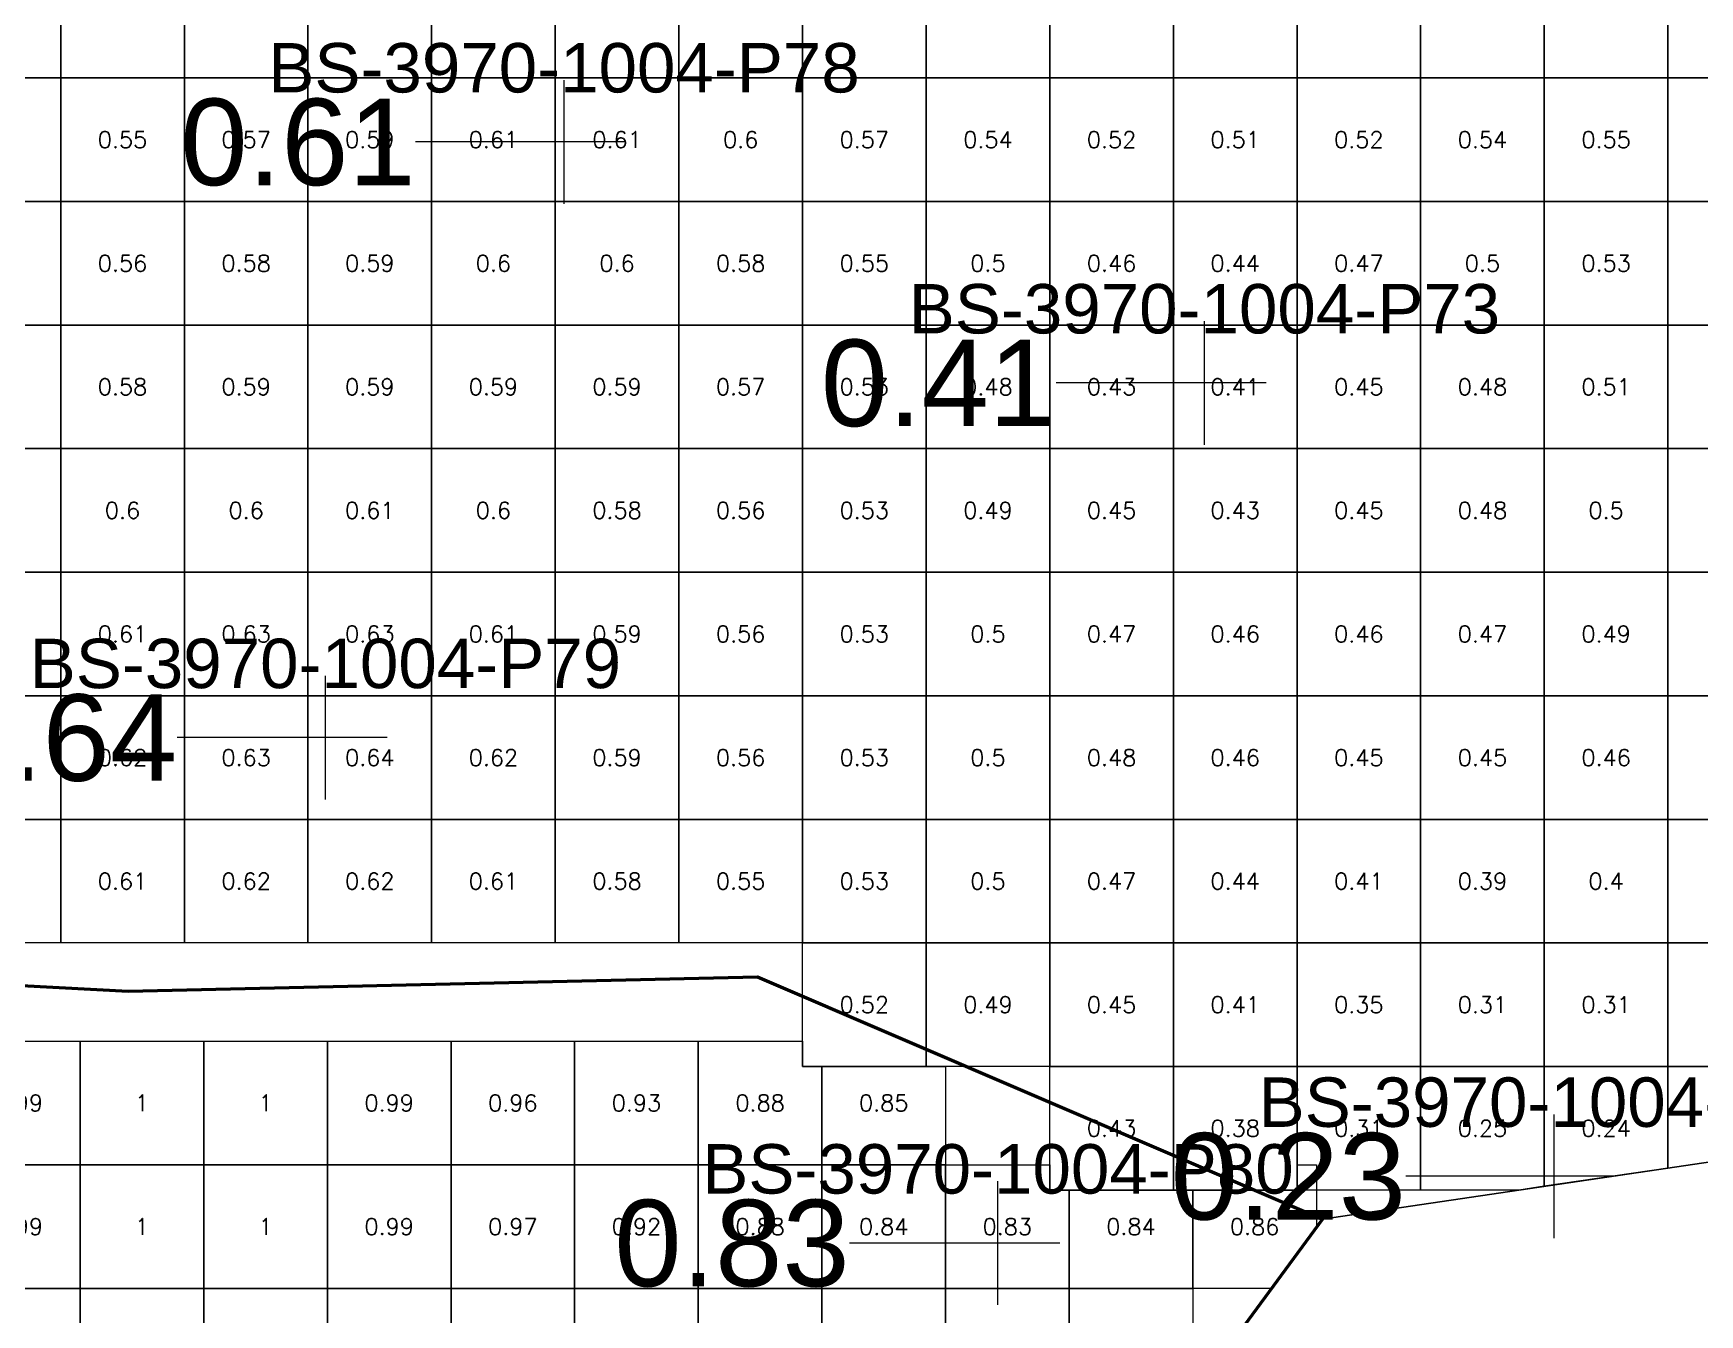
# Model space of a CAD drawing. Header units: inches. Extents: x 469759 to 470079, y 4349683 to 4349873.
# Drawn here: x 469855.99 to 469869.47, y 4349768.48 to 4349778.85 of the extents above; entities that cross this region are included whole.
import ezdxf
from ezdxf.enums import TextEntityAlignment as Align

# ---------------------------------------------------------------- set-up
doc = ezdxf.new("R2010")
doc.units = ezdxf.units.IN
doc.header["$MEASUREMENT"] = 0
doc.layers.add('123', color=7, linetype='Continuous')
for name, color, linetype, lineweight in [('点', 7, 'Continuous', 0), ('爆区方格网', 7, 'Continuous', 0), ('线条', 7, 'Continuous', 0), ('钻孔', 7, 'Continuous', 0)]:
    doc.layers.add(name, color=color, linetype=linetype, lineweight=lineweight)
doc.styles.add('3dmine_textStyle_1', font='txt.shx', dxfattribs={"height": 1, "bigfont": 'gbcbig.shx'})
doc.styles.add('3dmine_textStyle_2', font='arial.ttf', dxfattribs={"height": 1})

msp = doc.modelspace()

# ---------------------------------------------------------------- hatches: boundary and pattern name
at = {"layer": '钻孔', "linetype": 'Continuous', "lineweight": 0, "true_color": 0x00ffff, "extrusion": (0, 1, 0)}
for points in [[(-469861.28, 3959.52), (-469860.28, 3959.52), (-469860.28, 3972.52), (-469861.28, 3972.52)], [(-469859.35, 3960.39), (-469858.35, 3960.39), (-469858.35, 3972.39), (-469859.35, 3972.39)], [(-469864.79, 3959.94), (-469863.79, 3959.94), (-469863.79, 3972.94), (-469864.79, 3972.94)]]:
    msp.add_hatch(color=4, dxfattribs=at).paths.add_polyline_path(points, flags=0)
at = {"layer": '钻孔', "linetype": 'Continuous', "lineweight": 0, "true_color": 0x808080, "extrusion": (0, 1, 0)}
for points in [[(-469866.46, 3960.12), (-469865.46, 3960.12), (-469865.46, 3972.12), (-469866.46, 3972.12)], [(-469869.29, 3960.31), (-469868.29, 3960.31), (-469868.29, 3972.31), (-469869.29, 3972.31)]]:
    msp.add_hatch(color=8, dxfattribs=at).paths.add_polyline_path(points, flags=0)

# ---------------------------------------------------------------- linework, layer by layer
at = {"color": 4, "linetype": 'Continuous', "lineweight": 0, "elevation": 1987.297}
msp.add_lwpolyline([(469837.3, 4349777.874), (469842.878, 4349781.034), (469847.681, 4349783.943), (469855.547, 4349787.292), (469859.965, 4349786.419), (469865.187, 4349784.317), (469869.485, 4349784.222), (469872.956, 4349784.858), (469874.58, 4349781.706), (469870.408, 4349779.03), (469874.262, 4349774.922), (469876.69, 4349772.16), (469874.272, 4349770.414), (469866.414, 4349769.254), (469861.845, 4349771.213), (469856.754, 4349771.099), (469852.439, 4349771.326), (469850.168, 4349770.343), (469847.292, 4349769.245), (469845.59, 4349771.971), (469846.044, 4349775.075), (469840.744, 4349776.814), (469837.3, 4349777.874), (469837.3, 4349777.874)], dxfattribs=at)
at = {"color": 5, "linetype": 'Continuous', "lineweight": 50, "elevation": 1987.297}
msp.add_lwpolyline([(469817.208, 4349769.309), (469828.454, 4349775.127), (469837.3, 4349777.874), (469846.044, 4349775.075), (469845.59, 4349771.971), (469847.292, 4349769.245), (469850.168, 4349770.343), (469852.439, 4349771.326), (469856.754, 4349771.099), (469861.845, 4349771.213), (469866.414, 4349769.254), (469864.214, 4349766.26), (469858.315, 4349764.574), (469853.994, 4349765.649), (469852.242, 4349767.401), (469842.005, 4349764.839), (469836.359, 4349766.411), (469832.229, 4349766.357), (469826.099, 4349763.33), (469820.476, 4349762.487), (469821.961, 4349767.803), (469817.208, 4349769.309), (469817.208, 4349769.309)], dxfattribs=at)
at = {"layer": '123', "elevation": 1987.297}
msp.add_lwpolyline([(469851.682, 4349759.72), (469855.658, 4349756.452), (469860.241, 4349759.881), (469868.362, 4349765.532), (469871.556, 4349768.128), (469871.209, 4349769.962), (469869.209, 4349769.667), (469866.414, 4349769.254), (469864.214, 4349766.26), (469858.315, 4349764.574), (469853.994, 4349765.649), (469851.682, 4349759.72)], close=True, dxfattribs=at)
at = {"layer": '点', "color": 138, "linetype": 'Continuous', "lineweight": 0, "true_color": 0x004c4c}
for points, elevation in [([(469860.28, 4349777.47), (469860.28, 4349778.47)], 3972.52), ([(469860.78, 4349777.97), (469859.78, 4349777.97)], 3972.52), ([(469865.46, 4349775.52), (469865.46, 4349776.52)], 3972.12), ([(469865.96, 4349776.02), (469864.96, 4349776.02)], 3972.12), ([(469858.35, 4349772.65), (469858.35, 4349773.65)], 3972.39), ([(469858.85, 4349773.15), (469857.85, 4349773.15)], 3972.39), ([(469868.29, 4349769.1), (469868.29, 4349770.1)], 3972.31), ([(469863.79, 4349768.56), (469863.79, 4349769.56)], 3972.94), ([(469868.79, 4349769.6), (469867.79, 4349769.6)], 3972.31), ([(469864.29, 4349769.06), (469863.29, 4349769.06)], 3972.94)]:
    msp.add_lwpolyline(points, dxfattribs=dict(at, elevation=elevation))
at = {"layer": '爆区方格网', "color": 4, "linetype": 'Continuous', "lineweight": 0, "elevation": 3972.21}
for points in [[(469856.209, 4349778.488), (469855.209, 4349778.488), (469855.209, 4349779.488), (469856.209, 4349779.488), (469856.209, 4349778.488)], [(469857.209, 4349778.488), (469856.209, 4349778.488), (469856.209, 4349779.488), (469857.209, 4349779.488), (469857.209, 4349778.488)], [(469858.209, 4349778.488), (469857.209, 4349778.488), (469857.209, 4349779.488), (469858.209, 4349779.488), (469858.209, 4349778.488)], [(469859.209, 4349778.488), (469858.209, 4349778.488), (469858.209, 4349779.488), (469859.209, 4349779.488), (469859.209, 4349778.488)], [(469860.209, 4349778.488), (469859.209, 4349778.488), (469859.209, 4349779.488), (469860.209, 4349779.488), (469860.209, 4349778.488)], [(469861.209, 4349778.488), (469860.209, 4349778.488), (469860.209, 4349779.488), (469861.209, 4349779.488), (469861.209, 4349778.488)], [(469862.209, 4349778.488), (469861.209, 4349778.488), (469861.209, 4349779.488), (469862.209, 4349779.488), (469862.209, 4349778.488)], [(469863.209, 4349778.488), (469862.209, 4349778.488), (469862.209, 4349779.488), (469863.209, 4349779.488), (469863.209, 4349778.488)], [(469864.209, 4349778.488), (469863.209, 4349778.488), (469863.209, 4349779.488), (469864.209, 4349779.488), (469864.209, 4349778.488)], [(469865.209, 4349778.488), (469864.209, 4349778.488), (469864.209, 4349779.488), (469865.209, 4349779.488), (469865.209, 4349778.488)], [(469866.209, 4349778.488), (469865.209, 4349778.488), (469865.209, 4349779.488), (469866.209, 4349779.488), (469866.209, 4349778.488)], [(469867.209, 4349778.488), (469866.209, 4349778.488), (469866.209, 4349779.488), (469867.209, 4349779.488), (469867.209, 4349778.488)], [(469868.209, 4349778.488), (469867.209, 4349778.488), (469867.209, 4349779.488), (469868.209, 4349779.488), (469868.209, 4349778.488)], [(469869.209, 4349778.488), (469868.209, 4349778.488), (469868.209, 4349779.488), (469869.209, 4349779.488), (469869.209, 4349778.488)], [(469870.209, 4349778.488), (469869.209, 4349778.488), (469869.209, 4349779.488), (469870.209, 4349779.488), (469870.209, 4349778.488)], [(469856.209, 4349777.488), (469855.209, 4349777.488), (469855.209, 4349778.488), (469856.209, 4349778.488), (469856.209, 4349777.488)], [(469857.209, 4349777.488), (469856.209, 4349777.488), (469856.209, 4349778.488), (469857.209, 4349778.488), (469857.209, 4349777.488)], [(469858.209, 4349777.488), (469857.209, 4349777.488), (469857.209, 4349778.488), (469858.209, 4349778.488), (469858.209, 4349777.488)], [(469859.209, 4349777.488), (469858.209, 4349777.488), (469858.209, 4349778.488), (469859.209, 4349778.488), (469859.209, 4349777.488)], [(469860.209, 4349777.488), (469859.209, 4349777.488), (469859.209, 4349778.488), (469860.209, 4349778.488), (469860.209, 4349777.488)], [(469861.209, 4349777.488), (469860.209, 4349777.488), (469860.209, 4349778.488), (469861.209, 4349778.488), (469861.209, 4349777.488)], [(469862.209, 4349777.488), (469861.209, 4349777.488), (469861.209, 4349778.488), (469862.209, 4349778.488), (469862.209, 4349777.488)], [(469863.209, 4349777.488), (469862.209, 4349777.488), (469862.209, 4349778.488), (469863.209, 4349778.488), (469863.209, 4349777.488)], [(469864.209, 4349777.488), (469863.209, 4349777.488), (469863.209, 4349778.488), (469864.209, 4349778.488), (469864.209, 4349777.488)], [(469865.209, 4349777.488), (469864.209, 4349777.488), (469864.209, 4349778.488), (469865.209, 4349778.488), (469865.209, 4349777.488)], [(469866.209, 4349777.488), (469865.209, 4349777.488), (469865.209, 4349778.488), (469866.209, 4349778.488), (469866.209, 4349777.488)], [(469867.209, 4349777.488), (469866.209, 4349777.488), (469866.209, 4349778.488), (469867.209, 4349778.488), (469867.209, 4349777.488)], [(469868.209, 4349777.488), (469867.209, 4349777.488), (469867.209, 4349778.488), (469868.209, 4349778.488), (469868.209, 4349777.488)], [(469869.209, 4349777.488), (469868.209, 4349777.488), (469868.209, 4349778.488), (469869.209, 4349778.488), (469869.209, 4349777.488)], [(469870.209, 4349777.488), (469869.209, 4349777.488), (469869.209, 4349778.488), (469870.209, 4349778.488), (469870.209, 4349777.488)], [(469856.209, 4349776.488), (469855.209, 4349776.488), (469855.209, 4349777.488), (469856.209, 4349777.488), (469856.209, 4349776.488)], [(469857.209, 4349776.488), (469856.209, 4349776.488), (469856.209, 4349777.488), (469857.209, 4349777.488), (469857.209, 4349776.488)], [(469858.209, 4349776.488), (469857.209, 4349776.488), (469857.209, 4349777.488), (469858.209, 4349777.488), (469858.209, 4349776.488)], [(469859.209, 4349776.488), (469858.209, 4349776.488), (469858.209, 4349777.488), (469859.209, 4349777.488), (469859.209, 4349776.488)], [(469860.209, 4349776.488), (469859.209, 4349776.488), (469859.209, 4349777.488), (469860.209, 4349777.488), (469860.209, 4349776.488)], [(469861.209, 4349776.488), (469860.209, 4349776.488), (469860.209, 4349777.488), (469861.209, 4349777.488), (469861.209, 4349776.488)], [(469862.209, 4349776.488), (469861.209, 4349776.488), (469861.209, 4349777.488), (469862.209, 4349777.488), (469862.209, 4349776.488)], [(469863.209, 4349776.488), (469862.209, 4349776.488), (469862.209, 4349777.488), (469863.209, 4349777.488), (469863.209, 4349776.488)], [(469864.209, 4349776.488), (469863.209, 4349776.488), (469863.209, 4349777.488), (469864.209, 4349777.488), (469864.209, 4349776.488)], [(469865.209, 4349776.488), (469864.209, 4349776.488), (469864.209, 4349777.488), (469865.209, 4349777.488), (469865.209, 4349776.488)], [(469866.209, 4349776.488), (469865.209, 4349776.488), (469865.209, 4349777.488), (469866.209, 4349777.488), (469866.209, 4349776.488)], [(469867.209, 4349776.488), (469866.209, 4349776.488), (469866.209, 4349777.488), (469867.209, 4349777.488), (469867.209, 4349776.488)], [(469868.209, 4349776.488), (469867.209, 4349776.488), (469867.209, 4349777.488), (469868.209, 4349777.488), (469868.209, 4349776.488)], [(469869.209, 4349776.488), (469868.209, 4349776.488), (469868.209, 4349777.488), (469869.209, 4349777.488), (469869.209, 4349776.488)], [(469870.209, 4349776.488), (469869.209, 4349776.488), (469869.209, 4349777.488), (469870.209, 4349777.488), (469870.209, 4349776.488)], [(469856.209, 4349775.488), (469855.209, 4349775.488), (469855.209, 4349776.488), (469856.209, 4349776.488), (469856.209, 4349775.488)], [(469857.209, 4349775.488), (469856.209, 4349775.488), (469856.209, 4349776.488), (469857.209, 4349776.488), (469857.209, 4349775.488)], [(469858.209, 4349775.488), (469857.209, 4349775.488), (469857.209, 4349776.488), (469858.209, 4349776.488), (469858.209, 4349775.488)], [(469859.209, 4349775.488), (469858.209, 4349775.488), (469858.209, 4349776.488), (469859.209, 4349776.488), (469859.209, 4349775.488)], [(469860.209, 4349775.488), (469859.209, 4349775.488), (469859.209, 4349776.488), (469860.209, 4349776.488), (469860.209, 4349775.488)], [(469861.209, 4349775.488), (469860.209, 4349775.488), (469860.209, 4349776.488), (469861.209, 4349776.488), (469861.209, 4349775.488)], [(469862.209, 4349775.488), (469861.209, 4349775.488), (469861.209, 4349776.488), (469862.209, 4349776.488), (469862.209, 4349775.488)], [(469863.209, 4349775.488), (469862.209, 4349775.488), (469862.209, 4349776.488), (469863.209, 4349776.488), (469863.209, 4349775.488)], [(469864.209, 4349775.488), (469863.209, 4349775.488), (469863.209, 4349776.488), (469864.209, 4349776.488), (469864.209, 4349775.488)], [(469865.209, 4349775.488), (469864.209, 4349775.488), (469864.209, 4349776.488), (469865.209, 4349776.488), (469865.209, 4349775.488)], [(469866.209, 4349775.488), (469865.209, 4349775.488), (469865.209, 4349776.488), (469866.209, 4349776.488), (469866.209, 4349775.488)], [(469867.209, 4349775.488), (469866.209, 4349775.488), (469866.209, 4349776.488), (469867.209, 4349776.488), (469867.209, 4349775.488)], [(469868.209, 4349775.488), (469867.209, 4349775.488), (469867.209, 4349776.488), (469868.209, 4349776.488), (469868.209, 4349775.488)], [(469869.209, 4349775.488), (469868.209, 4349775.488), (469868.209, 4349776.488), (469869.209, 4349776.488), (469869.209, 4349775.488)], [(469870.209, 4349775.488), (469869.209, 4349775.488), (469869.209, 4349776.488), (469870.209, 4349776.488), (469870.209, 4349775.488)], [(469856.209, 4349774.488), (469855.209, 4349774.488), (469855.209, 4349775.488), (469856.209, 4349775.488), (469856.209, 4349774.488)], [(469857.209, 4349774.488), (469856.209, 4349774.488), (469856.209, 4349775.488), (469857.209, 4349775.488), (469857.209, 4349774.488)], [(469858.209, 4349774.488), (469857.209, 4349774.488), (469857.209, 4349775.488), (469858.209, 4349775.488), (469858.209, 4349774.488)], [(469859.209, 4349774.488), (469858.209, 4349774.488), (469858.209, 4349775.488), (469859.209, 4349775.488), (469859.209, 4349774.488)], [(469860.209, 4349774.488), (469859.209, 4349774.488), (469859.209, 4349775.488), (469860.209, 4349775.488), (469860.209, 4349774.488)], [(469861.209, 4349774.488), (469860.209, 4349774.488), (469860.209, 4349775.488), (469861.209, 4349775.488), (469861.209, 4349774.488)], [(469862.209, 4349774.488), (469861.209, 4349774.488), (469861.209, 4349775.488), (469862.209, 4349775.488), (469862.209, 4349774.488)], [(469863.209, 4349774.488), (469862.209, 4349774.488), (469862.209, 4349775.488), (469863.209, 4349775.488), (469863.209, 4349774.488)], [(469864.209, 4349774.488), (469863.209, 4349774.488), (469863.209, 4349775.488), (469864.209, 4349775.488), (469864.209, 4349774.488)], [(469865.209, 4349774.488), (469864.209, 4349774.488), (469864.209, 4349775.488), (469865.209, 4349775.488), (469865.209, 4349774.488)], [(469866.209, 4349774.488), (469865.209, 4349774.488), (469865.209, 4349775.488), (469866.209, 4349775.488), (469866.209, 4349774.488)], [(469867.209, 4349774.488), (469866.209, 4349774.488), (469866.209, 4349775.488), (469867.209, 4349775.488), (469867.209, 4349774.488)], [(469868.209, 4349774.488), (469867.209, 4349774.488), (469867.209, 4349775.488), (469868.209, 4349775.488), (469868.209, 4349774.488)], [(469869.209, 4349774.488), (469868.209, 4349774.488), (469868.209, 4349775.488), (469869.209, 4349775.488), (469869.209, 4349774.488)], [(469870.209, 4349774.488), (469869.209, 4349774.488), (469869.209, 4349775.488), (469870.209, 4349775.488), (469870.209, 4349774.488)], [(469856.209, 4349773.488), (469855.209, 4349773.488), (469855.209, 4349774.488), (469856.209, 4349774.488), (469856.209, 4349773.488)], [(469857.209, 4349773.488), (469856.209, 4349773.488), (469856.209, 4349774.488), (469857.209, 4349774.488), (469857.209, 4349773.488)], [(469858.209, 4349773.488), (469857.209, 4349773.488), (469857.209, 4349774.488), (469858.209, 4349774.488), (469858.209, 4349773.488)], [(469859.209, 4349773.488), (469858.209, 4349773.488), (469858.209, 4349774.488), (469859.209, 4349774.488), (469859.209, 4349773.488)], [(469860.209, 4349773.488), (469859.209, 4349773.488), (469859.209, 4349774.488), (469860.209, 4349774.488), (469860.209, 4349773.488)], [(469861.209, 4349773.488), (469860.209, 4349773.488), (469860.209, 4349774.488), (469861.209, 4349774.488), (469861.209, 4349773.488)], [(469862.209, 4349773.488), (469861.209, 4349773.488), (469861.209, 4349774.488), (469862.209, 4349774.488), (469862.209, 4349773.488)], [(469863.209, 4349773.488), (469862.209, 4349773.488), (469862.209, 4349774.488), (469863.209, 4349774.488), (469863.209, 4349773.488)], [(469864.209, 4349773.488), (469863.209, 4349773.488), (469863.209, 4349774.488), (469864.209, 4349774.488), (469864.209, 4349773.488)], [(469865.209, 4349773.488), (469864.209, 4349773.488), (469864.209, 4349774.488), (469865.209, 4349774.488), (469865.209, 4349773.488)], [(469866.209, 4349773.488), (469865.209, 4349773.488), (469865.209, 4349774.488), (469866.209, 4349774.488), (469866.209, 4349773.488)], [(469867.209, 4349773.488), (469866.209, 4349773.488), (469866.209, 4349774.488), (469867.209, 4349774.488), (469867.209, 4349773.488)], [(469868.209, 4349773.488), (469867.209, 4349773.488), (469867.209, 4349774.488), (469868.209, 4349774.488), (469868.209, 4349773.488)], [(469869.209, 4349773.488), (469868.209, 4349773.488), (469868.209, 4349774.488), (469869.209, 4349774.488), (469869.209, 4349773.488)], [(469870.209, 4349773.488), (469869.209, 4349773.488), (469869.209, 4349774.488), (469870.209, 4349774.488), (469870.209, 4349773.488)], [(469856.209, 4349772.488), (469855.209, 4349772.488), (469855.209, 4349773.488), (469856.209, 4349773.488), (469856.209, 4349772.488)], [(469857.209, 4349772.488), (469856.209, 4349772.488), (469856.209, 4349773.488), (469857.209, 4349773.488), (469857.209, 4349772.488)], [(469858.209, 4349772.488), (469857.209, 4349772.488), (469857.209, 4349773.488), (469858.209, 4349773.488), (469858.209, 4349772.488)], [(469859.209, 4349772.488), (469858.209, 4349772.488), (469858.209, 4349773.488), (469859.209, 4349773.488), (469859.209, 4349772.488)], [(469860.209, 4349772.488), (469859.209, 4349772.488), (469859.209, 4349773.488), (469860.209, 4349773.488), (469860.209, 4349772.488)], [(469861.209, 4349772.488), (469860.209, 4349772.488), (469860.209, 4349773.488), (469861.209, 4349773.488), (469861.209, 4349772.488)], [(469862.209, 4349772.488), (469861.209, 4349772.488), (469861.209, 4349773.488), (469862.209, 4349773.488), (469862.209, 4349772.488)], [(469863.209, 4349772.488), (469862.209, 4349772.488), (469862.209, 4349773.488), (469863.209, 4349773.488), (469863.209, 4349772.488)], [(469864.209, 4349772.488), (469863.209, 4349772.488), (469863.209, 4349773.488), (469864.209, 4349773.488), (469864.209, 4349772.488)], [(469865.209, 4349772.488), (469864.209, 4349772.488), (469864.209, 4349773.488), (469865.209, 4349773.488), (469865.209, 4349772.488)], [(469866.209, 4349772.488), (469865.209, 4349772.488), (469865.209, 4349773.488), (469866.209, 4349773.488), (469866.209, 4349772.488)], [(469867.209, 4349772.488), (469866.209, 4349772.488), (469866.209, 4349773.488), (469867.209, 4349773.488), (469867.209, 4349772.488)], [(469868.209, 4349772.488), (469867.209, 4349772.488), (469867.209, 4349773.488), (469868.209, 4349773.488), (469868.209, 4349772.488)], [(469869.209, 4349772.488), (469868.209, 4349772.488), (469868.209, 4349773.488), (469869.209, 4349773.488), (469869.209, 4349772.488)], [(469870.209, 4349772.488), (469869.209, 4349772.488), (469869.209, 4349773.488), (469870.209, 4349773.488), (469870.209, 4349772.488)], [(469856.209, 4349771.488), (469855.209, 4349771.488), (469855.209, 4349772.488), (469856.209, 4349772.488), (469856.209, 4349771.488)], [(469857.209, 4349771.488), (469856.209, 4349771.488), (469856.209, 4349772.488), (469857.209, 4349772.488), (469857.209, 4349771.488)], [(469858.209, 4349771.488), (469857.209, 4349771.488), (469857.209, 4349772.488), (469858.209, 4349772.488), (469858.209, 4349771.488)], [(469859.209, 4349771.488), (469858.209, 4349771.488), (469858.209, 4349772.488), (469859.209, 4349772.488), (469859.209, 4349771.488)], [(469860.209, 4349771.488), (469859.209, 4349771.488), (469859.209, 4349772.488), (469860.209, 4349772.488), (469860.209, 4349771.488)], [(469861.209, 4349771.488), (469860.209, 4349771.488), (469860.209, 4349772.488), (469861.209, 4349772.488), (469861.209, 4349771.488)], [(469862.209, 4349771.488), (469861.209, 4349771.488), (469861.209, 4349772.488), (469862.209, 4349772.488), (469862.209, 4349771.488)], [(469863.209, 4349771.488), (469862.209, 4349771.488), (469862.209, 4349772.488), (469863.209, 4349772.488), (469863.209, 4349771.488)], [(469864.209, 4349771.488), (469863.209, 4349771.488), (469863.209, 4349772.488), (469864.209, 4349772.488), (469864.209, 4349771.488)], [(469865.209, 4349771.488), (469864.209, 4349771.488), (469864.209, 4349772.488), (469865.209, 4349772.488), (469865.209, 4349771.488)], [(469866.209, 4349771.488), (469865.209, 4349771.488), (469865.209, 4349772.488), (469866.209, 4349772.488), (469866.209, 4349771.488)], [(469867.209, 4349771.488), (469866.209, 4349771.488), (469866.209, 4349772.488), (469867.209, 4349772.488), (469867.209, 4349771.488)], [(469868.209, 4349771.488), (469867.209, 4349771.488), (469867.209, 4349772.488), (469868.209, 4349772.488), (469868.209, 4349771.488)], [(469869.209, 4349771.488), (469868.209, 4349771.488), (469868.209, 4349772.488), (469869.209, 4349772.488), (469869.209, 4349771.488)], [(469870.209, 4349771.488), (469869.209, 4349771.488), (469869.209, 4349772.488), (469870.209, 4349772.488), (469870.209, 4349771.488)], [(469864.209, 4349770.488), (469863.209, 4349770.488), (469863.209, 4349771.488), (469864.209, 4349771.488), (469864.209, 4349770.488)], [(469865.209, 4349770.488), (469864.209, 4349770.488), (469864.209, 4349771.488), (469865.209, 4349771.488), (469865.209, 4349770.488)], [(469866.209, 4349770.488), (469865.209, 4349770.488), (469865.209, 4349771.488), (469866.209, 4349771.488), (469866.209, 4349770.488)], [(469867.209, 4349770.488), (469866.209, 4349770.488), (469866.209, 4349771.488), (469867.209, 4349771.488), (469867.209, 4349770.488)], [(469868.209, 4349770.488), (469867.209, 4349770.488), (469867.209, 4349771.488), (469868.209, 4349771.488), (469868.209, 4349770.488)], [(469869.209, 4349770.488), (469868.209, 4349770.488), (469868.209, 4349771.488), (469869.209, 4349771.488), (469869.209, 4349770.488)], [(469870.209, 4349770.488), (469869.209, 4349770.488), (469869.209, 4349771.488), (469870.209, 4349771.488), (469870.209, 4349770.488)], [(469866.209, 4349769.488), (469865.209, 4349769.488), (469865.209, 4349770.488), (469866.209, 4349770.488), (469866.209, 4349769.488)], [(469867.209, 4349769.488), (469866.209, 4349769.488), (469866.209, 4349770.488), (469867.209, 4349770.488), (469867.209, 4349769.488)], [(469868.209, 4349769.519), (469868.002, 4349769.488), (469867.209, 4349769.488), (469867.209, 4349770.488), (469868.209, 4349770.488), (469868.209, 4349769.519)], [(469869.209, 4349769.667), (469868.209, 4349769.519), (469868.209, 4349770.488), (469869.209, 4349770.488), (469869.209, 4349769.667)], [(469870.209, 4349769.814), (469869.209, 4349769.667), (469869.209, 4349770.488), (469870.209, 4349770.488), (469870.209, 4349769.814)]]:
    msp.add_lwpolyline(points, dxfattribs=at)
at = {"layer": '爆区方格网', "color": 5, "linetype": 'Continuous', "lineweight": 0}
for points, elevation in [([(469863.209, 4349770.488), (469862.209, 4349770.488), (469862.209, 4349771.488), (469863.209, 4349771.488), (469863.209, 4349770.488)], 3972.21), ([(469856.366, 4349769.693), (469855.366, 4349769.693), (469855.366, 4349770.693), (469856.366, 4349770.693), (469856.366, 4349769.693)], 3972.82), ([(469857.366, 4349769.693), (469856.366, 4349769.693), (469856.366, 4349770.693), (469857.366, 4349770.693), (469857.366, 4349769.693)], 3972.82), ([(469858.366, 4349769.693), (469857.366, 4349769.693), (469857.366, 4349770.693), (469858.366, 4349770.693), (469858.366, 4349769.693)], 3972.82), ([(469859.366, 4349769.693), (469858.366, 4349769.693), (469858.366, 4349770.693), (469859.366, 4349770.693), (469859.366, 4349769.693)], 3972.82), ([(469860.366, 4349769.693), (469859.366, 4349769.693), (469859.366, 4349770.693), (469860.366, 4349770.693), (469860.366, 4349769.693)], 3972.82), ([(469861.366, 4349769.693), (469860.366, 4349769.693), (469860.366, 4349770.693), (469861.366, 4349770.693), (469861.366, 4349769.693)], 3972.82), ([(469862.209, 4349770.488), (469862.366, 4349770.488), (469862.366, 4349769.693), (469861.366, 4349769.693), (469861.366, 4349770.693), (469862.209, 4349770.693), (469862.209, 4349770.488)], 3972.82), ([(469863.366, 4349769.693), (469862.366, 4349769.693), (469862.366, 4349770.488), (469863.366, 4349770.488), (469863.366, 4349769.693)], 3972.82), ([(469865.209, 4349769.488), (469864.209, 4349769.488), (469864.209, 4349770.488), (469865.209, 4349770.488), (469865.209, 4349769.488)], 3972.21), ([(469856.366, 4349768.693), (469855.366, 4349768.693), (469855.366, 4349769.693), (469856.366, 4349769.693), (469856.366, 4349768.693)], 3972.82), ([(469857.366, 4349768.693), (469856.366, 4349768.693), (469856.366, 4349769.693), (469857.366, 4349769.693), (469857.366, 4349768.693)], 3972.82), ([(469858.366, 4349768.693), (469857.366, 4349768.693), (469857.366, 4349769.693), (469858.366, 4349769.693), (469858.366, 4349768.693)], 3972.82), ([(469859.366, 4349768.693), (469858.366, 4349768.693), (469858.366, 4349769.693), (469859.366, 4349769.693), (469859.366, 4349768.693)], 3972.82), ([(469860.366, 4349768.693), (469859.366, 4349768.693), (469859.366, 4349769.693), (469860.366, 4349769.693), (469860.366, 4349768.693)], 3972.82), ([(469861.366, 4349768.693), (469860.366, 4349768.693), (469860.366, 4349769.693), (469861.366, 4349769.693), (469861.366, 4349768.693)], 3972.82), ([(469862.366, 4349768.693), (469861.366, 4349768.693), (469861.366, 4349769.693), (469862.366, 4349769.693), (469862.366, 4349768.693)], 3972.82), ([(469863.366, 4349768.693), (469862.366, 4349768.693), (469862.366, 4349769.693), (469863.366, 4349769.693), (469863.366, 4349768.693)], 3972.82), ([(469864.209, 4349769.488), (469864.366, 4349769.488), (469864.366, 4349768.693), (469863.366, 4349768.693), (469863.366, 4349769.693), (469864.209, 4349769.693), (469864.209, 4349769.488)], 3972.82), ([(469866.366, 4349769.189), (469866.002, 4349768.693), (469865.366, 4349768.693), (469865.366, 4349769.488), (469866.209, 4349769.488), (469866.209, 4349769.693), (469866.366, 4349769.693), (469866.366, 4349769.189)], 3972.82), ([(469865.366, 4349768.693), (469864.366, 4349768.693), (469864.366, 4349769.488), (469865.366, 4349769.488), (469865.366, 4349768.693)], 3972.82), ([(469856.366, 4349767.693), (469855.366, 4349767.693), (469855.366, 4349768.693), (469856.366, 4349768.693), (469856.366, 4349767.693)], 3972.82), ([(469857.366, 4349767.693), (469856.366, 4349767.693), (469856.366, 4349768.693), (469857.366, 4349768.693), (469857.366, 4349767.693)], 3972.82), ([(469858.366, 4349767.693), (469857.366, 4349767.693), (469857.366, 4349768.693), (469858.366, 4349768.693), (469858.366, 4349767.693)], 3972.82), ([(469859.366, 4349767.693), (469858.366, 4349767.693), (469858.366, 4349768.693), (469859.366, 4349768.693), (469859.366, 4349767.693)], 3972.82), ([(469860.366, 4349767.693), (469859.366, 4349767.693), (469859.366, 4349768.693), (469860.366, 4349768.693), (469860.366, 4349767.693)], 3972.82), ([(469861.366, 4349767.693), (469860.366, 4349767.693), (469860.366, 4349768.693), (469861.366, 4349768.693), (469861.366, 4349767.693)], 3972.82), ([(469862.366, 4349767.693), (469861.366, 4349767.693), (469861.366, 4349768.693), (469862.366, 4349768.693), (469862.366, 4349767.693)], 3972.82), ([(469863.366, 4349767.693), (469862.366, 4349767.693), (469862.366, 4349768.693), (469863.366, 4349768.693), (469863.366, 4349767.693)], 3972.82), ([(469864.366, 4349767.693), (469863.366, 4349767.693), (469863.366, 4349768.693), (469864.366, 4349768.693), (469864.366, 4349767.693)], 3972.82), ([(469865.366, 4349767.828), (469865.267, 4349767.693), (469864.366, 4349767.693), (469864.366, 4349768.693), (469865.366, 4349768.693), (469865.366, 4349767.828)], 3972.82)]:
    msp.add_lwpolyline(points, dxfattribs=dict(at, elevation=elevation))
at = {"layer": '线条', "color": 138, "linetype": 'Continuous', "lineweight": 0, "true_color": 0x004c4c}
for points, elevation in [([(469860.28, 4349777.97), (469860.28, 4349777.97), (469860.28, 4349777.97)], 3972.52), ([(469865.46, 4349776.02), (469865.46, 4349776.02), (469865.46, 4349776.02)], 3972.12), ([(469858.35, 4349773.15), (469858.35, 4349773.15), (469858.35, 4349773.15)], 3972.39), ([(469868.29, 4349769.6), (469868.29, 4349769.6), (469868.29, 4349769.6)], 3972.31), ([(469863.79, 4349769.06), (469863.79, 4349769.06), (469863.79, 4349769.06)], 3972.94)]:
    msp.add_lwpolyline(points, dxfattribs=dict(at, elevation=elevation))
at = {"layer": '钻孔', "color": 4, "linetype": 'Continuous', "lineweight": 0, "true_color": 0x00ffff}
for points, elevation in [([(469860.28, 4349777.97), (469859.08, 4349777.97)], 3972.52), ([(469860.28, 4349777.97), (469859.08, 4349777.97)], 3959.52), ([(469858.35, 4349773.15), (469857.15, 4349773.15)], 3972.39), ([(469858.35, 4349773.15), (469857.15, 4349773.15)], 3960.39), ([(469863.79, 4349769.06), (469862.59, 4349769.06)], 3972.94), ([(469863.79, 4349769.06), (469862.59, 4349769.06)], 3959.94)]:
    msp.add_lwpolyline(points, dxfattribs=dict(at, elevation=elevation))
at = {"layer": '钻孔', "color": 8, "linetype": 'Continuous', "lineweight": 0, "true_color": 0x808080}
for points, elevation in [([(469865.46, 4349776.02), (469864.26, 4349776.02)], 3972.12), ([(469865.46, 4349776.02), (469864.26, 4349776.02)], 3960.12), ([(469868.29, 4349769.6), (469867.09, 4349769.6)], 3972.31), ([(469868.29, 4349769.6), (469867.09, 4349769.6)], 3960.31)]:
    msp.add_lwpolyline(points, dxfattribs=dict(at, elevation=elevation))

# ---------------------------------------------------------------- texts
at = {"color": 4, "linetype": 'Continuous', "lineweight": 0, "style": '3dmine_textStyle_1'}
for s, p in [('0.55', (469856.709, 4349777.988, 3972.21)), ('0.57', (469857.709, 4349777.988, 3972.21)), ('0.59', (469858.709, 4349777.988, 3972.21)), ('0.61', (469859.709, 4349777.988, 3972.21)), ('0.61', (469860.709, 4349777.988, 3972.21)), ('0.6', (469861.709, 4349777.988, 3972.21)), ('0.57', (469862.709, 4349777.988, 3972.21)), ('0.54', (469863.709, 4349777.988, 3972.21)), ('0.52', (469864.709, 4349777.988, 3972.21)), ('0.51', (469865.709, 4349777.988, 3972.21)), ('0.52', (469866.709, 4349777.988, 3972.21)), ('0.54', (469867.709, 4349777.988, 3972.21)), ('0.55', (469868.709, 4349777.988, 3972.21)), ('0.56', (469856.709, 4349776.988, 3972.21)), ('0.58', (469857.709, 4349776.988, 3972.21)), ('0.59', (469858.709, 4349776.988, 3972.21)), ('0.6', (469859.709, 4349776.988, 3972.21)), ('0.6', (469860.709, 4349776.988, 3972.21)), ('0.58', (469861.709, 4349776.988, 3972.21)), ('0.55', (469862.709, 4349776.988, 3972.21)), ('0.5', (469863.709, 4349776.988, 3972.21)), ('0.46', (469864.709, 4349776.988, 3972.21)), ('0.44', (469865.709, 4349776.988, 3972.21)), ('0.47', (469866.709, 4349776.988, 3972.21)), ('0.5', (469867.709, 4349776.988, 3972.21)), ('0.53', (469868.709, 4349776.988, 3972.21)), ('0.58', (469856.709, 4349775.988, 3972.21)), ('0.59', (469857.709, 4349775.988, 3972.21)), ('0.59', (469858.709, 4349775.988, 3972.21)), ('0.59', (469859.709, 4349775.988, 3972.21)), ('0.59', (469860.709, 4349775.988, 3972.21)), ('0.57', (469861.709, 4349775.988, 3972.21)), ('0.53', (469862.709, 4349775.988, 3972.21)), ('0.48', (469863.709, 4349775.988, 3972.21)), ('0.43', (469864.709, 4349775.988, 3972.21)), ('0.41', (469865.709, 4349775.988, 3972.21)), ('0.45', (469866.709, 4349775.988, 3972.21)), ('0.48', (469867.709, 4349775.988, 3972.21)), ('0.51', (469868.709, 4349775.988, 3972.21)), ('0.6', (469856.709, 4349774.988, 3972.21)), ('0.6', (469857.709, 4349774.988, 3972.21)), ('0.61', (469858.709, 4349774.988, 3972.21)), ('0.6', (469859.709, 4349774.988, 3972.21)), ('0.58', (469860.709, 4349774.988, 3972.21)), ('0.56', (469861.709, 4349774.988, 3972.21)), ('0.53', (469862.709, 4349774.988, 3972.21)), ('0.49', (469863.709, 4349774.988, 3972.21)), ('0.45', (469864.709, 4349774.988, 3972.21)), ('0.43', (469865.709, 4349774.988, 3972.21)), ('0.45', (469866.709, 4349774.988, 3972.21)), ('0.48', (469867.709, 4349774.988, 3972.21)), ('0.5', (469868.709, 4349774.988, 3972.21)), ('0.61', (469856.709, 4349773.988, 3972.21)), ('0.63', (469857.709, 4349773.988, 3972.21)), ('0.63', (469858.709, 4349773.988, 3972.21)), ('0.61', (469859.709, 4349773.988, 3972.21)), ('0.59', (469860.709, 4349773.988, 3972.21)), ('0.56', (469861.709, 4349773.988, 3972.21)), ('0.53', (469862.709, 4349773.988, 3972.21)), ('0.5', (469863.709, 4349773.988, 3972.21)), ('0.47', (469864.709, 4349773.988, 3972.21)), ('0.46', (469865.709, 4349773.988, 3972.21)), ('0.46', (469866.709, 4349773.988, 3972.21)), ('0.47', (469867.709, 4349773.988, 3972.21)), ('0.49', (469868.709, 4349773.988, 3972.21)), ('0.62', (469856.709, 4349772.988, 3972.21)), ('0.63', (469857.709, 4349772.988, 3972.21)), ('0.64', (469858.709, 4349772.988, 3972.21)), ('0.62', (469859.709, 4349772.988, 3972.21)), ('0.59', (469860.709, 4349772.988, 3972.21)), ('0.56', (469861.709, 4349772.988, 3972.21)), ('0.53', (469862.709, 4349772.988, 3972.21)), ('0.5', (469863.709, 4349772.988, 3972.21)), ('0.48', (469864.709, 4349772.988, 3972.21)), ('0.46', (469865.709, 4349772.988, 3972.21)), ('0.45', (469866.709, 4349772.988, 3972.21)), ('0.45', (469867.709, 4349772.988, 3972.21)), ('0.46', (469868.709, 4349772.988, 3972.21)), ('0.61', (469856.709, 4349771.988, 3972.21)), ('0.62', (469857.709, 4349771.988, 3972.21)), ('0.62', (469858.709, 4349771.988, 3972.21)), ('0.61', (469859.709, 4349771.988, 3972.21)), ('0.58', (469860.709, 4349771.988, 3972.21)), ('0.55', (469861.709, 4349771.988, 3972.21)), ('0.53', (469862.709, 4349771.988, 3972.21)), ('0.5', (469863.709, 4349771.988, 3972.21)), ('0.47', (469864.709, 4349771.988, 3972.21)), ('0.44', (469865.709, 4349771.988, 3972.21)), ('0.41', (469866.709, 4349771.988, 3972.21)), ('0.39', (469867.709, 4349771.988, 3972.21)), ('0.4', (469868.709, 4349771.988, 3972.21)), ('0.52', (469862.709, 4349770.988, 3972.21)), ('0.49', (469863.709, 4349770.988, 3972.21)), ('0.45', (469864.709, 4349770.988, 3972.21)), ('0.41', (469865.709, 4349770.988, 3972.21)), ('0.35', (469866.709, 4349770.988, 3972.21)), ('0.31', (469867.709, 4349770.988, 3972.21)), ('0.31', (469868.709, 4349770.988, 3972.21)), ('0.43', (469864.709, 4349769.988, 3972.21)), ('0.38', (469865.709, 4349769.988, 3972.21)), ('0.31', (469866.709, 4349769.988, 3972.21)), ('0.25', (469867.709, 4349769.988, 3972.21)), ('0.24', (469868.709, 4349769.988, 3972.21))]:
    msp.add_text(s, height=0.1333, dxfattribs=at).set_placement(p, align=Align.MIDDLE_CENTER)
at = {"color": 5, "linetype": 'Continuous', "lineweight": 0, "style": '3dmine_textStyle_1'}
for s, height, p in [('0.99', 0.1333, (469855.866, 4349770.193, 3972.82)), ('1', 0.133, (469856.866, 4349770.193, 3972.82)), ('1', 0.133, (469857.866, 4349770.193, 3972.82)), ('0.99', 0.1333, (469858.866, 4349770.193, 3972.82)), ('0.96', 0.1333, (469859.866, 4349770.193, 3972.82)), ('0.93', 0.1333, (469860.866, 4349770.193, 3972.82)), ('0.88', 0.1333, (469861.866, 4349770.193, 3972.82)), ('0.85', 0.1333, (469862.866, 4349770.193, 3972.82)), ('0.99', 0.1333, (469855.866, 4349769.193, 3972.82)), ('1', 0.133, (469856.866, 4349769.193, 3972.82)), ('1', 0.133, (469857.866, 4349769.193, 3972.82)), ('0.99', 0.1333, (469858.866, 4349769.193, 3972.82)), ('0.97', 0.1333, (469859.866, 4349769.193, 3972.82)), ('0.92', 0.1333, (469860.866, 4349769.193, 3972.82)), ('0.88', 0.1333, (469861.866, 4349769.193, 3972.82)), ('0.84', 0.1333, (469862.866, 4349769.193, 3972.82)), ('0.83', 0.1333, (469863.866, 4349769.193, 3972.82)), ('0.84', 0.1333, (469864.866, 4349769.193, 3972.82)), ('0.86', 0.1333, (469865.866, 4349769.193, 3972.82))]:
    msp.add_text(s, height=height, dxfattribs=at).set_placement(p, align=Align.MIDDLE_CENTER)
at = {"layer": '钻孔', "color": 138, "linetype": 'Continuous', "lineweight": 0, "true_color": 0x004c4c, "style": '3dmine_textStyle_2'}
for s, p in [('BS-3970-1004-P78', (469860.28, 4349778.37, 3972.52)), ('BS-3970-1004-P73', (469865.46, 4349776.42, 3972.12)), ('BS-3970-1004-P79', (469858.35, 4349773.55, 3972.39)), ('BS-3970-1004-P72', (469868.29, 4349770, 3972.31)), ('BS-3970-1004-P80', (469863.79, 4349769.46, 3972.94))]:
    msp.add_text(s, height=0.4, dxfattribs=at).set_placement(p, align=Align.CENTER)
at = {"layer": '钻孔', "color": 4, "linetype": 'Continuous', "lineweight": 0, "true_color": 0x00ffff, "style": '3dmine_textStyle_2'}
for s, p in [('0.61', (469859.08, 4349777.97, 3966.02)), ('0.64', (469857.15, 4349773.15, 3966.39)), ('0.83', (469862.59, 4349769.06, 3966.44))]:
    msp.add_text(s, height=0.7, dxfattribs=at).set_placement(p, align=Align.MIDDLE_RIGHT)
at = {"layer": '钻孔', "color": 8, "linetype": 'Continuous', "lineweight": 0, "true_color": 0x808080, "style": '3dmine_textStyle_2'}
for s, p in [('0.41', (469864.26, 4349776.02, 3966.12)), ('0.23', (469867.09, 4349769.6, 3966.31))]:
    msp.add_text(s, height=0.7, dxfattribs=at).set_placement(p, align=Align.MIDDLE_RIGHT)

doc.saveas('drawing.dxf')
